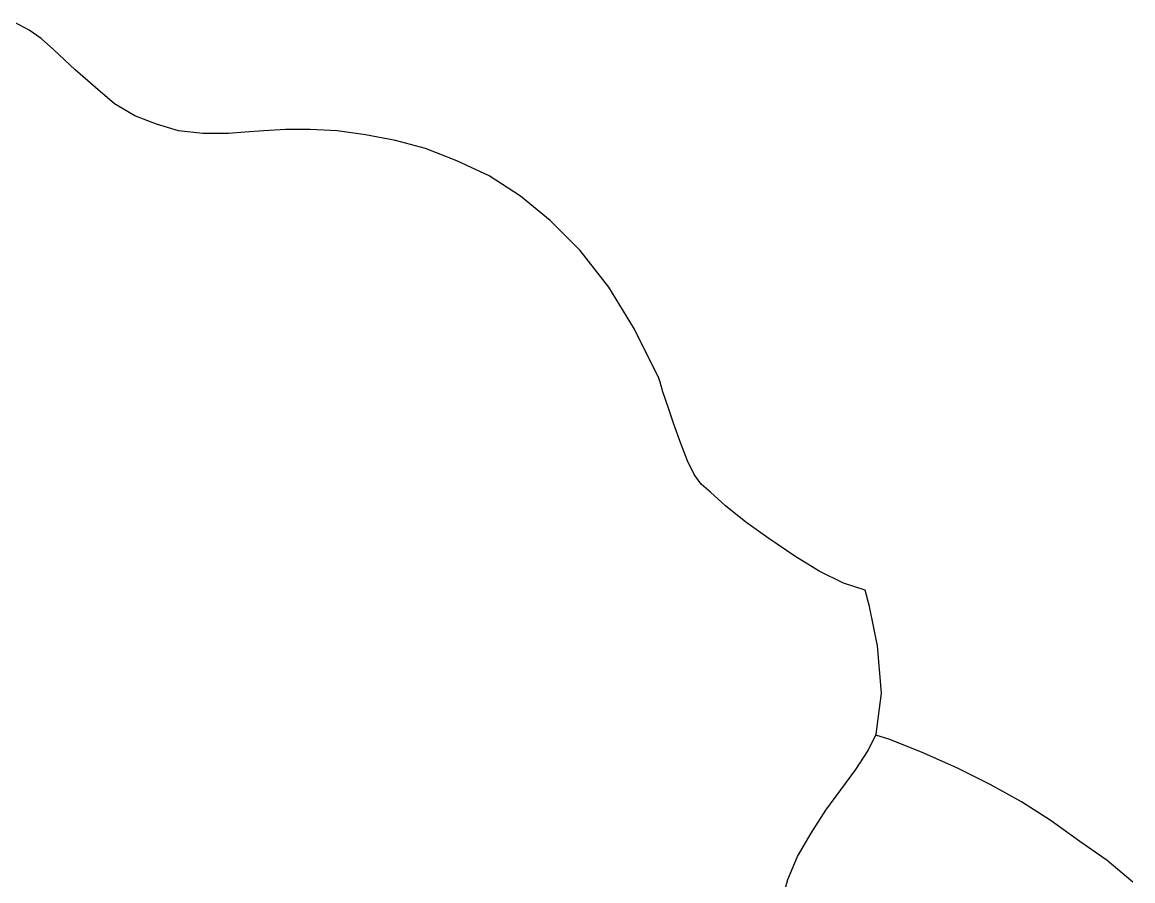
# Model space of a CAD drawing. Extents: x 115 to 1469, y 94 to 338.
# Drawn here: x 237.603 to 237.7749, y 246.3954 to 246.5282 of the extents above; entities that cross this region are included whole.
import ezdxf

# ---------------------------------------------------------------- set-up
doc = ezdxf.new("R2010")
doc.units = 0
doc.layers.add('7', color=7, linetype='CONTINUOUS')

msp = doc.modelspace()

# ---------------------------------------------------------------- linework, layer by layer
at = {"layer": '7', "linetype": 'Continuous'}
for p, q in [((237.60407, 246.52691), (237.60175, 246.52816)), ((237.60595, 246.52564), (237.60407, 246.52691)), ((237.60785, 246.52396), (237.60595, 246.52564)), ((237.61121, 246.52081), (237.60785, 246.52396)), ((237.61436, 246.51807), (237.61121, 246.52081)), ((237.61731, 246.51555), (237.61436, 246.51807)), ((237.62046, 246.51367), (237.61731, 246.51555)), ((237.62382, 246.5124), (237.62046, 246.51367)), ((237.62718, 246.51135), (237.62382, 246.5124)), ((237.63096, 246.51093), (237.62718, 246.51135)), ((237.63495, 246.51093), (237.63096, 246.51093)), ((237.63748, 246.51114), (237.63495, 246.51093)), ((237.64042, 246.51135), (237.63748, 246.51114)), ((237.64378, 246.51157), (237.64042, 246.51135)), ((237.64757, 246.51157), (237.64378, 246.51157)), ((237.65177, 246.51135), (237.64757, 246.51157)), ((237.65617, 246.51072), (237.65177, 246.51135)), ((237.6608, 246.50988), (237.65617, 246.51072)), ((237.66542, 246.50862), (237.6608, 246.50988)), ((237.67026, 246.50673), (237.66542, 246.50862)), ((237.6753, 246.50442), (237.67026, 246.50673)), ((237.68013, 246.50127), (237.6753, 246.50442)), ((237.68475, 246.49748), (237.68013, 246.50127)), ((237.68938, 246.49286), (237.68475, 246.49748)), ((237.69379, 246.48719), (237.68938, 246.49286)), ((237.69779, 246.48067), (237.69379, 246.48719)), ((237.70157, 246.47311), (237.69779, 246.48067)), ((237.70177, 246.47248), (237.70157, 246.47311)), ((237.70219, 246.47101), (237.70177, 246.47248)), ((237.70304, 246.46849), (237.70219, 246.47101)), ((237.70388, 246.46597), (237.70304, 246.46849)), ((237.70493, 246.46302), (237.70388, 246.46597)), ((237.70598, 246.4603), (237.70493, 246.46302)), ((237.70703, 246.45819), (237.70598, 246.4603)), ((237.70808, 246.45672), (237.70703, 246.45819)), ((237.70955, 246.45546), (237.70808, 246.45672)), ((237.71186, 246.45336), (237.70955, 246.45546)), ((237.71501, 246.45083), (237.71186, 246.45336)), ((237.71858, 246.44831), (237.71501, 246.45083)), ((237.72258, 246.44558), (237.71858, 246.44831)), ((237.72636, 246.44327), (237.72258, 246.44558)), ((237.73014, 246.44138), (237.72636, 246.44327)), ((237.7335, 246.44033), (237.73014, 246.44138)), ((237.73414, 246.43781), (237.7335, 246.44033)), ((237.7354, 246.43172), (237.73414, 246.43781)), ((237.73602, 246.42436), (237.7354, 246.43172)), ((237.73519, 246.41805), (237.73602, 246.42436)), ((237.73392, 246.41553), (237.73519, 246.41805)), ((237.73729, 246.41722), (237.73511, 246.41789)), ((237.74254, 246.41511), (237.73729, 246.41722)), ((237.73203, 246.4126), (237.73392, 246.41553)), ((237.74779, 246.4128), (237.74254, 246.41511)), ((237.72972, 246.40944), (237.73203, 246.4126)), ((237.75284, 246.41028), (237.74779, 246.4128)), ((237.72741, 246.40629), (237.72972, 246.40944)), ((237.75767, 246.40755), (237.75284, 246.41028)), ((237.76229, 246.40461), (237.75767, 246.40755)), ((237.7251, 246.40271), (237.72741, 246.40629)), ((237.7667, 246.40146), (237.76229, 246.40461)), ((237.723, 246.39914), (237.7251, 246.40271)), ((237.77091, 246.39851), (237.7667, 246.40146)), ((237.72153, 246.39557), (237.723, 246.39914)), ((237.7749, 246.39516), (237.77091, 246.39851)), ((237.72048, 246.39179), (237.72153, 246.39557))]:
    msp.add_line(p, q, dxfattribs=at)

doc.saveas('drawing.dxf')
